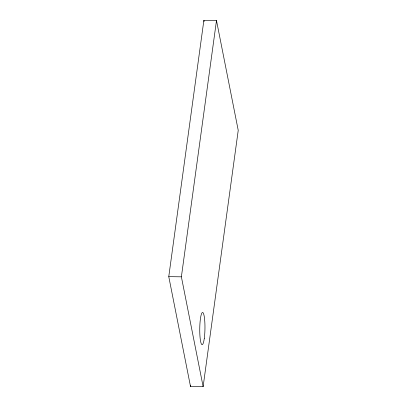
<?xml version="1.0" encoding="UTF-8"?>
<svg xmlns="http://www.w3.org/2000/svg" width="407" height="407" viewBox="0 0 407 407"><rect width="100%" height="100%" fill="white"/><g stroke="black" fill="none" stroke-linecap="round" stroke-linejoin="round"><path stroke-width="0.61" d="M168.768 276.643L203.871 20.35L216.493 20.533L238.232 130.357L203.129 386.65L190.507 386.467L168.768 276.643L181.385 276.826L203.129 386.65M181.385 276.826L216.493 20.533M190.507 386.467L190.68 385.21M203.871 20.35L204.121 21.591M204.294 338.339A16.112 2.6 -89.2 0 0 202.915 312.596A16.112 2.6 -89.2 0 0 199.873 334.793A16.112 2.6 -89.2 0 0 204.294 338.339"/></g></svg>
